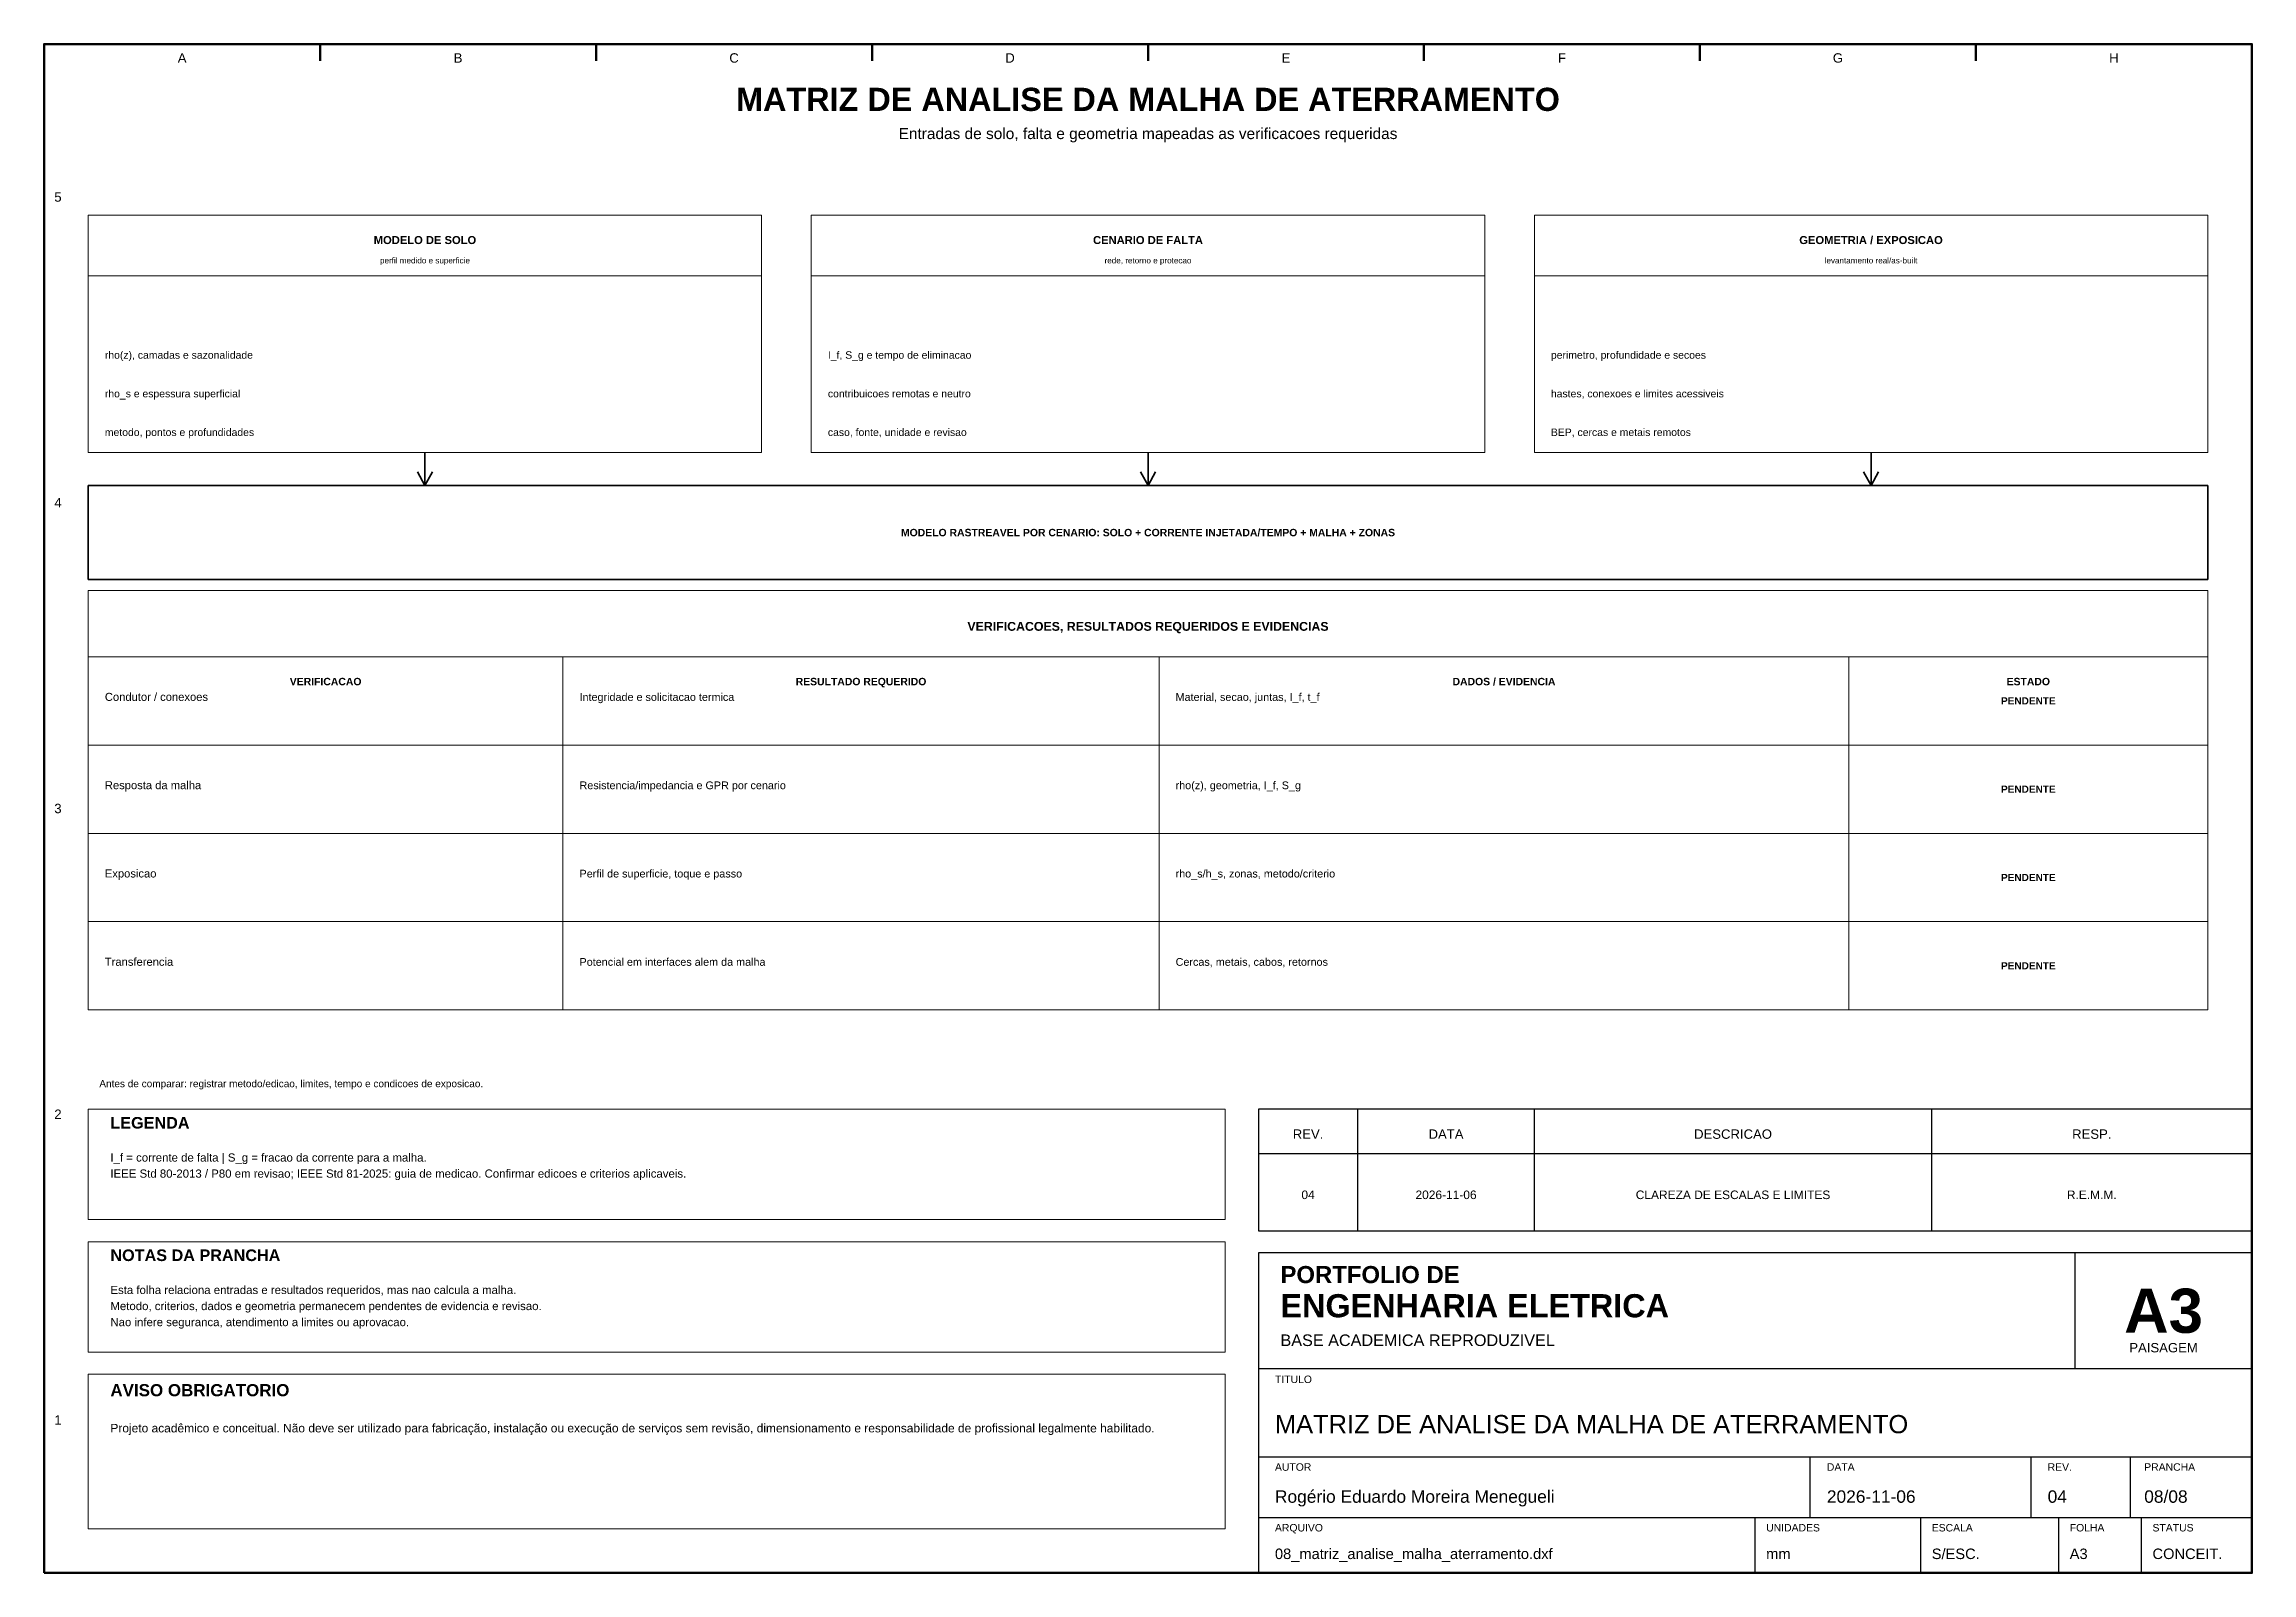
# Model space of a CAD drawing. Header units: millimetres. Extents: x 10 to 410, y 10 to 287.
import ezdxf
from ezdxf.enums import TextEntityAlignment as Align

# ---------------------------------------------------------------- set-up
doc = ezdxf.new("R2010")
doc.units = ezdxf.units.MM
for name, color, linetype, lineweight in [('00_MOLDURA', 7, 'CONTINUOUS', 50), ('01_CARIMBO', 7, 'CONTINUOUS', 25), ('02_TEXTO', 7, 'CONTINUOUS', 18), ('04_EQUIPAMENTOS', 32, 'CONTINUOUS', 35), ('08_CABOS', 124, 'CONTINUOUS', 35), ('12_LEGENDA', 7, 'CONTINUOUS', 18), ('13_NOTAS', 7, 'CONTINUOUS', 18)]:
    doc.layers.add(name, color=color, linetype=linetype, lineweight=lineweight)
doc.styles.add('PORTFOLIO_TEXTO', font='arial.ttf')
doc.styles.add('PORTFOLIO_TITULO', font='arialbd.ttf', dxfattribs={"width": 0.92})

# ---------------------------------------------------------------- blocks, each defined once
blk = doc.blocks.new('CARIMBO_A3')
at = {"layer": '01_CARIMBO'}
for p, q in [((148, 37), (148, 58)), ((0, 37), (180, 37)), ((0, 21), (180, 21)), ((100, 10), (100, 21)), ((140, 10), (140, 21)), ((158, 10), (158, 21)), ((0, 10), (180, 10)), ((90, 0), (90, 10)), ((120, 0), (120, 10)), ((145, 0), (145, 10)), ((160, 0), (160, 10))]:
    blk.add_line(p, q, dxfattribs=at)
blk.add_lwpolyline([(0, 0), (180, 0), (180, 58), (0, 58)], close=True, dxfattribs=at)
at = {"layer": '01_CARIMBO', "style": 'PORTFOLIO_TEXTO'}
for s, p in [('TITULO', (3, 34.4)), ('AUTOR', (3, 18.5)), ('DATA', (103, 18.5)), ('REV.', (143, 18.5)), ('PRANCHA', (160.5, 18.5)), ('ARQUIVO', (3, 7.5)), ('UNIDADES', (92, 7.5)), ('ESCALA', (122, 7.5)), ('FOLHA', (147, 7.5)), ('STATUS', (162, 7.5))]:
    blk.add_text(s, height=1.35, dxfattribs=at).set_placement(p)
at = {"layer": '02_TEXTO'}
for s, height, style, p in [('PORTFOLIO DE', 3.1, 'PORTFOLIO_TITULO', (4, 52.5)), ('ENGENHARIA ELETRICA', 4.2, 'PORTFOLIO_TITULO', (4, 46.3)), ('BASE ACADEMICA REPRODUZIVEL', 2.1, 'PORTFOLIO_TEXTO', (4, 41.1))]:
    blk.add_text(s, height=height, dxfattribs=dict(at, style=style)).set_placement(p)
for s, height, style, p in [('A3', 8, 'PORTFOLIO_TITULO', (164, 47.5)), ('PAISAGEM', 1.7, 'PORTFOLIO_TEXTO', (164, 40.8))]:
    blk.add_text(s, height=height, dxfattribs=dict(at, style=style)).set_placement(p, align=Align.MIDDLE_CENTER)
at = {"layer": '02_TEXTO', "style": 'PORTFOLIO_TEXTO'}
for tag, p, height in [('TITULO', (3, 25.3), 3.3), ('AUTOR', (3, 12.7), 2.25), ('DATA', (103, 12.7), 2.25), ('REVISAO', (143, 12.7), 2.25), ('PRANCHA', (160.5, 12.7), 2.25), ('ARQUIVO', (3, 2.5), 1.9), ('UNIDADES', (92, 2.5), 1.9), ('ESCALA', (122, 2.5), 1.9), ('FOLHA', (147, 2.5), 1.9), ('STATUS', (162, 2.5), 1.9)]:
    blk.add_attdef(tag, p, '', height=height, dxfattribs=at)

msp = doc.modelspace()

# ---------------------------------------------------------------- linework, layer by layer
at = {"layer": '00_MOLDURA'}
for p, q in [((60, 287), (60, 284)), ((110, 287), (110, 284)), ((160, 287), (160, 284)), ((210, 287), (210, 284)), ((260, 287), (260, 284)), ((310, 287), (310, 284)), ((360, 287), (360, 284))]:
    msp.add_line(p, q, dxfattribs=at)
msp.add_lwpolyline([(10, 10), (410, 10), (410, 287), (10, 287)], close=True, dxfattribs=at)
at = {"layer": '01_CARIMBO'}
for p, q in [((248, 72), (248, 94)), ((280, 72), (280, 94)), ((352, 72), (352, 94)), ((230, 86), (410, 86))]:
    msp.add_line(p, q, dxfattribs=at)
msp.add_lwpolyline([(230, 72), (410, 72), (410, 94), (230, 94)], close=True, dxfattribs=at)
at = {"layer": '04_EQUIPAMENTOS'}
msp.add_lwpolyline([(18, 190), (402, 190), (402, 207), (18, 207)], close=True, dxfattribs=at)
at = {"layer": '08_CABOS'}
for p, q in [((79, 213), (79, 207)), ((210, 213), (210, 207)), ((341, 213), (341, 207)), ((77.62, 209.5), (79, 207)), ((80.38, 209.5), (79, 207)), ((208.62, 209.5), (210, 207)), ((211.38, 209.5), (210, 207)), ((339.62, 209.5), (341, 207)), ((342.38, 209.5), (341, 207))]:
    msp.add_line(p, q, dxfattribs=at)
at = {"layer": '12_LEGENDA'}
for p, q in [((18, 245), (140, 245)), ((149, 245), (271, 245)), ((280, 245), (402, 245)), ((18, 176), (402, 176)), ((104, 112), (104, 176)), ((212, 112), (212, 176)), ((337, 112), (337, 176)), ((18, 160), (402, 160)), ((18, 144), (402, 144)), ((18, 128), (402, 128)), ((18, 112), (402, 112))]:
    msp.add_line(p, q, dxfattribs=at)
for points in [[(18, 213), (140, 213), (140, 256), (18, 256)], [(149, 213), (271, 213), (271, 256), (149, 256)], [(280, 213), (402, 213), (402, 256), (280, 256)], [(18, 112), (402, 112), (402, 188), (18, 188)], [(18, 74), (224, 74), (224, 94), (18, 94)]]:
    msp.add_lwpolyline(points, close=True, dxfattribs=at)
at = {"layer": '13_NOTAS'}
for points in [[(18, 50), (224, 50), (224, 70), (18, 70)], [(18, 18), (224, 18), (224, 46), (18, 46)]]:
    msp.add_lwpolyline(points, close=True, dxfattribs=at)

# ---------------------------------------------------------------- block references
at = {"layer": '01_CARIMBO'}
msp.add_blockref('CARIMBO_A3', (230, 10), dxfattribs=at).add_auto_attribs({'TITULO': 'MATRIZ DE ANALISE DA MALHA DE ATERRAMENTO', 'AUTOR': 'Rogério Eduardo Moreira Menegueli', 'DATA': '2026-11-06', 'REVISAO': '04', 'PRANCHA': '08/08', 'ARQUIVO': '08_matriz_analise_malha_aterramento.dxf', 'UNIDADES': 'mm', 'ESCALA': 'S/ESC.', 'FOLHA': 'A3', 'STATUS': 'CONCEIT.'})

# ---------------------------------------------------------------- texts
at = {"layer": '00_MOLDURA', "style": 'PORTFOLIO_TEXTO'}
for s, p in [('A', (35, 284.5)), ('B', (85, 284.5)), ('C', (135, 284.5)), ('D', (185, 284.5)), ('E', (235, 284.5)), ('F', (285, 284.5)), ('G', (335, 284.5)), ('H', (385, 284.5)), ('5', (12.5, 259.3)), ('4', (12.5, 203.9)), ('3', (12.5, 148.5)), ('2', (12.5, 93.1)), ('1', (12.5, 37.7))]:
    msp.add_text(s, height=1.7, dxfattribs=at).set_placement(p, align=Align.MIDDLE_CENTER)
at = {"layer": '01_CARIMBO', "style": 'PORTFOLIO_TEXTO'}
for s, p in [('REV.', (239, 89.5)), ('DATA', (264, 89.5)), ('DESCRICAO', (316, 89.5)), ('RESP.', (381, 89.5))]:
    msp.add_text(s, height=1.7, dxfattribs=at).set_placement(p, align=Align.MIDDLE_CENTER)
at = {"layer": '02_TEXTO'}
for s, height, style, p in [('MATRIZ DE ANALISE DA MALHA DE ATERRAMENTO', 4.2, 'PORTFOLIO_TITULO', (210, 277)), ('Entradas de solo, falta e geometria mapeadas as verificacoes requeridas', 2, 'PORTFOLIO_TEXTO', (210, 270.8)), ('perfil medido e superficie', 1.05, 'PORTFOLIO_TEXTO', (79, 247.8)), ('rede, retorno e protecao', 1.05, 'PORTFOLIO_TEXTO', (210, 247.8)), ('levantamento real/as-built', 1.05, 'PORTFOLIO_TEXTO', (341, 247.8)), ('04', 1.55, 'PORTFOLIO_TEXTO', (239, 78.5)), ('2026-11-06', 1.55, 'PORTFOLIO_TEXTO', (264, 78.5)), ('CLAREZA DE ESCALAS E LIMITES', 1.55, 'PORTFOLIO_TEXTO', (316, 78.5)), ('R.E.M.M.', 1.55, 'PORTFOLIO_TEXTO', (381, 78.5))]:
    msp.add_text(s, height=height, dxfattribs=dict(at, style=style)).set_placement(p, align=Align.MIDDLE_CENTER)
at = {"layer": '02_TEXTO', "style": 'PORTFOLIO_TEXTO'}
for s, height, p in [('rho(z), camadas e sazonalidade', 1.35, (21, 230)), ('I_f, S_g e tempo de eliminacao', 1.35, (152, 230)), ('perimetro, profundidade e secoes', 1.35, (283, 230)), ('rho_s e espessura superficial', 1.35, (21, 223)), ('contribuicoes remotas e neutro', 1.35, (152, 223)), ('hastes, conexoes e limites acessiveis', 1.35, (283, 223)), ('metodo, pontos e profundidades', 1.35, (21, 216)), ('caso, fonte, unidade e revisao', 1.35, (152, 216)), ('BEP, cercas e metais remotos', 1.35, (283, 216)), ('Condutor / conexoes', 1.45, (21, 168)), ('Integridade e solicitacao termica', 1.4, (107, 168)), ('Material, secao, juntas, I_f, t_f', 1.4, (215, 168)), ('Resposta da malha', 1.45, (21, 152)), ('Resistencia/impedancia e GPR por cenario', 1.4, (107, 152)), ('rho(z), geometria, I_f, S_g', 1.4, (215, 152)), ('Exposicao', 1.45, (21, 136)), ('Perfil de superficie, toque e passo', 1.4, (107, 136)), ('rho_s/h_s, zonas, metodo/criterio', 1.4, (215, 136)), ('Transferencia', 1.45, (21, 120)), ('Potencial em interfaces alem da malha', 1.4, (107, 120)), ('Cercas, metais, cabos, retornos', 1.4, (215, 120))]:
    msp.add_text(s, height=height, dxfattribs=at).set_placement(p)
at = {"layer": '04_EQUIPAMENTOS', "style": 'PORTFOLIO_TITULO'}
msp.add_text('MODELO RASTREAVEL POR CENARIO: SOLO + CORRENTE INJETADA/TEMPO + MALHA + ZONAS', height=1.35, dxfattribs=at).set_placement((210, 198.5), align=Align.MIDDLE_CENTER)
at = {"layer": '12_LEGENDA', "style": 'PORTFOLIO_TITULO'}
for s, height, p in [('MODELO DE SOLO', 1.45, (79, 251.5)), ('CENARIO DE FALTA', 1.45, (210, 251.5)), ('GEOMETRIA / EXPOSICAO', 1.45, (341, 251.5)), ('VERIFICACOES, RESULTADOS REQUERIDOS E EVIDENCIAS', 1.6, (210, 181.5)), ('VERIFICACAO', 1.35, (61, 171.5)), ('RESULTADO REQUERIDO', 1.35, (158, 171.5)), ('DADOS / EVIDENCIA', 1.35, (274.5, 171.5)), ('ESTADO', 1.35, (369.5, 171.5))]:
    msp.add_text(s, height=height, dxfattribs=at).set_placement(p, align=Align.MIDDLE_CENTER)
msp.add_text('LEGENDA', height=2.1, dxfattribs=at).set_placement((22, 90.5))
at = {"layer": '12_LEGENDA', "insert": (22, 86), "char_height": 1.48, "width": 198, "attachment_point": 1, "line_spacing_factor": 1.18, "style": 'PORTFOLIO_TEXTO'}
msp.add_mtext('I_f = corrente de falta | S_g = fracao da corrente para a malha.\\PIEEE Std 80-2013 / P80 em revisao; IEEE Std 81-2025: guia de medicao. Confirmar edicoes e criterios aplicaveis.', dxfattribs=at)
at = {"layer": '13_NOTAS', "style": 'PORTFOLIO_TITULO'}
for p in [(369.5, 168), (369.5, 152), (369.5, 136), (369.5, 120)]:
    msp.add_text('PENDENTE', height=1.3, dxfattribs=at).set_placement(p, align=Align.MIDDLE_CENTER)
at = {"layer": '13_NOTAS'}
for s, height, style, p in [('Antes de comparar: registrar metodo/edicao, limites, tempo e condicoes de exposicao.', 1.3, 'PORTFOLIO_TEXTO', (20, 98)), ('NOTAS DA PRANCHA', 2.1, 'PORTFOLIO_TITULO', (22, 66.5)), ('AVISO OBRIGATORIO', 2.2, 'PORTFOLIO_TITULO', (22, 42))]:
    msp.add_text(s, height=height, dxfattribs=dict(at, style=style)).set_placement(p)
at = {"layer": '13_NOTAS', "width": 198, "attachment_point": 1, "line_spacing_factor": 1.18, "style": 'PORTFOLIO_TEXTO'}
for s, insert, char_height in [('Esta folha relaciona entradas e resultados requeridos, mas nao calcula a malha.\\PMetodo, criterios, dados e geometria permanecem pendentes de evidencia e revisao.\\PNao infere seguranca, atendimento a limites ou aprovacao.', (22, 62), 1.48), ('Projeto acadêmico e conceitual. Não deve ser utilizado para fabricação, instalação ou execução de serviços sem revisão, dimensionamento e responsabilidade de profissional legalmente habilitado.', (22, 37), 1.55)]:
    msp.add_mtext(s, dxfattribs=dict(at, insert=insert, char_height=char_height))

doc.saveas('drawing.dxf')
